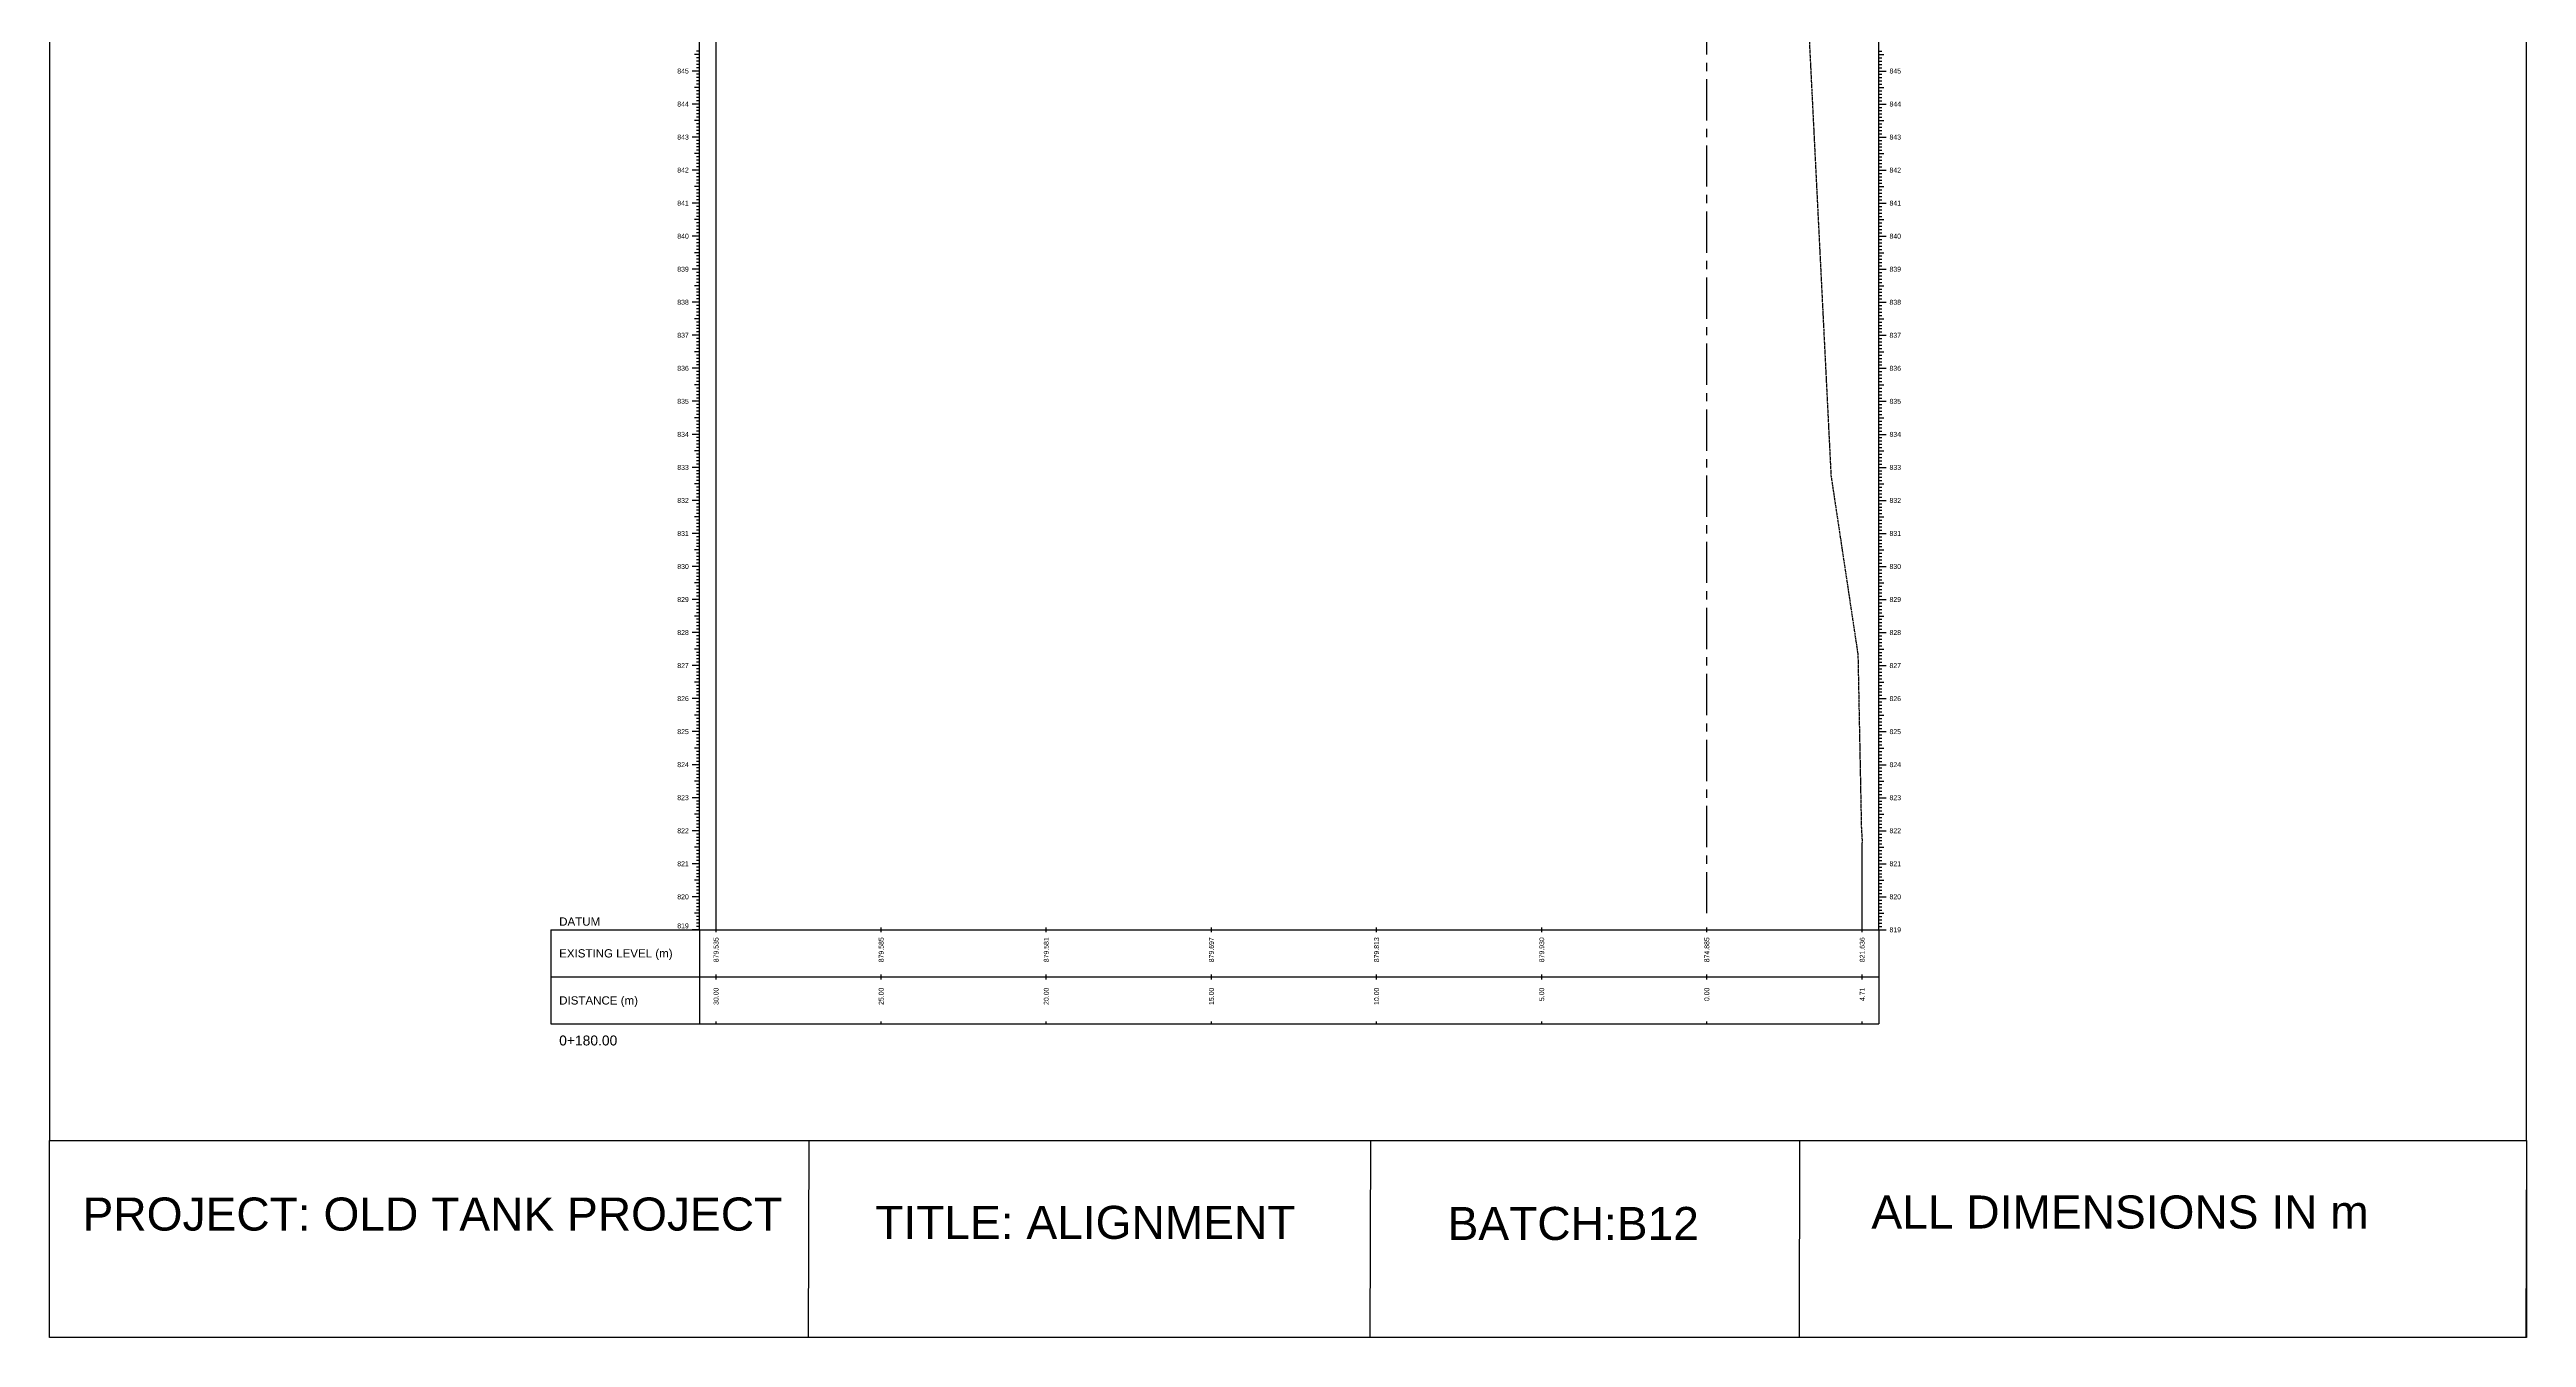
# Model space of a CAD drawing. Header units: millimetres. Extents: x 2640 to 12113, y 6003 to 13668.
# Drawn here: x 2643 to 3393, y 10686 to 11076 of the extents above; entities that cross this region are included whole.
import ezdxf
from ezdxf.enums import TextEntityAlignment as Align

# ---------------------------------------------------------------- set-up
doc = ezdxf.new("R2010")
doc.units = ezdxf.units.MM
doc.linetypes.add('CENTER', pattern=[2, 1.25, -0.25, 0.25, -0.25])
doc.linetypes.add('HIDDEN', pattern=[0.375, 0.25, -0.125])
for name, color, linetype in [('CL', 6, 'CENTER'), ('CS_Drawing', 7, 'Continuous'), ('GL', 3, 'HIDDEN')]:
    doc.layers.add(name, color=color, linetype=linetype)
doc.styles.get("Standard").update_dxf_attribs({"font": 'arial.ttf'})

msp = doc.modelspace()

# ---------------------------------------------------------------- linework, layer by layer
for points in [[(2643.227, 10745.787), (3393.227, 10745.787), (3393.227, 11465.613), (2643.227, 11465.613)], [(2643.227, 10745.787), (3393.227, 10745.787), (3393.227, 10686.127), (2643.227, 10686.127)], [(2873.227, 10745.787), (3043.227, 10745.787), (3043.048, 10686.127), (2873.048, 10686.127)], [(3173.227, 10745.787), (3393.227, 10745.787), (3393.076, 10686.127), (3173.076, 10686.127)]]:
    msp.add_lwpolyline(points, close=True)
at = {"layer": 'CL', "ltscale": 10}
msp.add_line((3145.045, 10814.536), (3145.045, 11424.536), dxfattribs=at)
at = {"layer": 'CS_Drawing'}
for p, q in [((2840.045, 10809.536), (2840.045, 11429.536)), ((3197.109, 10809.536), (3197.109, 11429.536)), ((2845.045, 10809.536), (2845.045, 11414.886)), ((2840.045, 11074.536), (2838.47, 11074.536)), ((2840.045, 11075.536), (2839.145, 11075.536)), ((2840.045, 11074.536), (2839.145, 11074.536)), ((2840.045, 11073.536), (2839.145, 11073.536)), ((2840.045, 11072.536), (2839.145, 11072.536)), ((2840.045, 11071.536), (2839.145, 11071.536)), ((2840.045, 11070.536), (2839.145, 11070.536)), ((3197.109, 11075.536), (3198.009, 11075.536)), ((3197.109, 11074.536), (3198.684, 11074.536)), ((3197.109, 11074.536), (3198.009, 11074.536)), ((3197.109, 11073.536), (3198.009, 11073.536)), ((3197.109, 11072.536), (3198.009, 11072.536)), ((3197.109, 11071.536), (3198.009, 11071.536)), ((3197.109, 11070.536), (3198.009, 11070.536)), ((2840.045, 11069.536), (2837.795, 11069.536)), ((2840.045, 11069.536), (2838.47, 11069.536)), ((2840.045, 11064.536), (2838.47, 11064.536)), ((2840.045, 11069.536), (2839.145, 11069.536)), ((2840.045, 11068.536), (2839.145, 11068.536)), ((2840.045, 11067.536), (2839.145, 11067.536)), ((2840.045, 11066.536), (2839.145, 11066.536)), ((2840.045, 11065.536), (2839.145, 11065.536)), ((2840.045, 11064.536), (2839.145, 11064.536)), ((2840.045, 11063.536), (2839.145, 11063.536)), ((2840.045, 11062.536), (2839.145, 11062.536)), ((3197.109, 11069.536), (3199.359, 11069.536)), ((3197.109, 11069.536), (3198.684, 11069.536)), ((3197.109, 11069.536), (3198.009, 11069.536)), ((3197.109, 11068.536), (3198.009, 11068.536)), ((3197.109, 11067.536), (3198.009, 11067.536)), ((3197.109, 11066.536), (3198.009, 11066.536)), ((3197.109, 11065.536), (3198.009, 11065.536)), ((3197.109, 11064.536), (3198.684, 11064.536)), ((3197.109, 11064.536), (3198.009, 11064.536)), ((3197.109, 11063.536), (3198.009, 11063.536)), ((3197.109, 11062.536), (3198.009, 11062.536)), ((2840.045, 11059.536), (2837.795, 11059.536)), ((2840.045, 11059.536), (2838.47, 11059.536)), ((2840.045, 11061.536), (2839.145, 11061.536)), ((2840.045, 11060.536), (2839.145, 11060.536)), ((2840.045, 11059.536), (2839.145, 11059.536)), ((2840.045, 11058.536), (2839.145, 11058.536)), ((2840.045, 11057.536), (2839.145, 11057.536)), ((2840.045, 11056.536), (2839.145, 11056.536)), ((2840.045, 11055.536), (2839.145, 11055.536)), ((3197.109, 11061.536), (3198.009, 11061.536)), ((3197.109, 11060.536), (3198.009, 11060.536)), ((3197.109, 11059.536), (3199.359, 11059.536)), ((3197.109, 11059.536), (3198.684, 11059.536)), ((3197.109, 11059.536), (3198.009, 11059.536)), ((3197.109, 11058.536), (3198.009, 11058.536)), ((3197.109, 11057.536), (3198.009, 11057.536)), ((3197.109, 11056.536), (3198.009, 11056.536)), ((3197.109, 11055.536), (3198.009, 11055.536)), ((2840.045, 11049.536), (2837.795, 11049.536)), ((2840.045, 11054.536), (2838.47, 11054.536)), ((2840.045, 11049.536), (2838.47, 11049.536)), ((2840.045, 11054.536), (2839.145, 11054.536)), ((2840.045, 11053.536), (2839.145, 11053.536)), ((2840.045, 11052.536), (2839.145, 11052.536)), ((2840.045, 11051.536), (2839.145, 11051.536)), ((2840.045, 11050.536), (2839.145, 11050.536)), ((2840.045, 11049.536), (2839.145, 11049.536)), ((2840.045, 11048.536), (2839.145, 11048.536)), ((2840.045, 11047.536), (2839.145, 11047.536)), ((3197.109, 11054.536), (3198.684, 11054.536)), ((3197.109, 11054.536), (3198.009, 11054.536)), ((3197.109, 11053.536), (3198.009, 11053.536)), ((3197.109, 11052.536), (3198.009, 11052.536)), ((3197.109, 11051.536), (3198.009, 11051.536)), ((3197.109, 11050.536), (3198.009, 11050.536)), ((3197.109, 11049.536), (3199.359, 11049.536)), ((3197.109, 11049.536), (3198.684, 11049.536)), ((3197.109, 11049.536), (3198.009, 11049.536)), ((3197.109, 11048.536), (3198.009, 11048.536)), ((3197.109, 11047.536), (3198.009, 11047.536)), ((2840.045, 11044.536), (2838.47, 11044.536)), ((2840.045, 11046.536), (2839.145, 11046.536)), ((2840.045, 11045.536), (2839.145, 11045.536)), ((2840.045, 11044.536), (2839.145, 11044.536)), ((2840.045, 11043.536), (2839.145, 11043.536)), ((2840.045, 11042.536), (2839.145, 11042.536)), ((2840.045, 11041.536), (2839.145, 11041.536)), ((2840.045, 11040.536), (2839.145, 11040.536)), ((3197.109, 11046.536), (3198.009, 11046.536)), ((3197.109, 11045.536), (3198.009, 11045.536)), ((3197.109, 11044.536), (3198.684, 11044.536)), ((3197.109, 11044.536), (3198.009, 11044.536)), ((3197.109, 11043.536), (3198.009, 11043.536)), ((3197.109, 11042.536), (3198.009, 11042.536)), ((3197.109, 11041.536), (3198.009, 11041.536)), ((3197.109, 11040.536), (3198.009, 11040.536)), ((2840.045, 11039.536), (2837.795, 11039.536)), ((2840.045, 11039.536), (2838.47, 11039.536)), ((2840.045, 11034.536), (2838.47, 11034.536)), ((2840.045, 11039.536), (2839.145, 11039.536)), ((2840.045, 11038.536), (2839.145, 11038.536)), ((2840.045, 11037.536), (2839.145, 11037.536)), ((2840.045, 11036.536), (2839.145, 11036.536)), ((2840.045, 11035.536), (2839.145, 11035.536)), ((2840.045, 11034.536), (2839.145, 11034.536)), ((2840.045, 11033.536), (2839.145, 11033.536)), ((2840.045, 11032.536), (2839.145, 11032.536)), ((3197.109, 11039.536), (3199.359, 11039.536)), ((3197.109, 11039.536), (3198.684, 11039.536)), ((3197.109, 11039.536), (3198.009, 11039.536)), ((3197.109, 11038.536), (3198.009, 11038.536)), ((3197.109, 11037.536), (3198.009, 11037.536)), ((3197.109, 11036.536), (3198.009, 11036.536)), ((3197.109, 11035.536), (3198.009, 11035.536)), ((3197.109, 11034.536), (3198.684, 11034.536)), ((3197.109, 11034.536), (3198.009, 11034.536)), ((3197.109, 11033.536), (3198.009, 11033.536)), ((3197.109, 11032.536), (3198.009, 11032.536)), ((2840.045, 11029.536), (2837.795, 11029.536)), ((2840.045, 11029.536), (2838.47, 11029.536)), ((2840.045, 11031.536), (2839.145, 11031.536)), ((2840.045, 11030.536), (2839.145, 11030.536)), ((2840.045, 11029.536), (2839.145, 11029.536)), ((2840.045, 11028.536), (2839.145, 11028.536)), ((2840.045, 11027.536), (2839.145, 11027.536)), ((2840.045, 11026.536), (2839.145, 11026.536)), ((2840.045, 11025.536), (2839.145, 11025.536)), ((3197.109, 11031.536), (3198.009, 11031.536)), ((3197.109, 11030.536), (3198.009, 11030.536)), ((3197.109, 11029.536), (3199.359, 11029.536)), ((3197.109, 11029.536), (3198.684, 11029.536)), ((3197.109, 11029.536), (3198.009, 11029.536)), ((3197.109, 11028.536), (3198.009, 11028.536)), ((3197.109, 11027.536), (3198.009, 11027.536)), ((3197.109, 11026.536), (3198.009, 11026.536)), ((3197.109, 11025.536), (3198.009, 11025.536)), ((2840.045, 11019.536), (2837.795, 11019.536)), ((2840.045, 11024.536), (2838.47, 11024.536)), ((2840.045, 11019.536), (2838.47, 11019.536)), ((2840.045, 11024.536), (2839.145, 11024.536)), ((2840.045, 11023.536), (2839.145, 11023.536)), ((2840.045, 11022.536), (2839.145, 11022.536)), ((2840.045, 11021.536), (2839.145, 11021.536)), ((2840.045, 11020.536), (2839.145, 11020.536)), ((2840.045, 11019.536), (2839.145, 11019.536)), ((2840.045, 11018.536), (2839.145, 11018.536)), ((2840.045, 11017.536), (2839.145, 11017.536)), ((3197.109, 11024.536), (3198.684, 11024.536)), ((3197.109, 11024.536), (3198.009, 11024.536)), ((3197.109, 11023.536), (3198.009, 11023.536)), ((3197.109, 11022.536), (3198.009, 11022.536)), ((3197.109, 11021.536), (3198.009, 11021.536)), ((3197.109, 11020.536), (3198.009, 11020.536)), ((3197.109, 11019.536), (3199.359, 11019.536)), ((3197.109, 11019.536), (3198.684, 11019.536)), ((3197.109, 11019.536), (3198.009, 11019.536)), ((3197.109, 11018.536), (3198.009, 11018.536)), ((3197.109, 11017.536), (3198.009, 11017.536)), ((2840.045, 11014.536), (2838.47, 11014.536)), ((2840.045, 11016.536), (2839.145, 11016.536)), ((2840.045, 11015.536), (2839.145, 11015.536)), ((2840.045, 11014.536), (2839.145, 11014.536)), ((2840.045, 11013.536), (2839.145, 11013.536)), ((2840.045, 11012.536), (2839.145, 11012.536)), ((2840.045, 11011.536), (2839.145, 11011.536)), ((2840.045, 11010.536), (2839.145, 11010.536)), ((3197.109, 11016.536), (3198.009, 11016.536)), ((3197.109, 11015.536), (3198.009, 11015.536)), ((3197.109, 11014.536), (3198.684, 11014.536)), ((3197.109, 11014.536), (3198.009, 11014.536)), ((3197.109, 11013.536), (3198.009, 11013.536)), ((3197.109, 11012.536), (3198.009, 11012.536)), ((3197.109, 11011.536), (3198.009, 11011.536)), ((3197.109, 11010.536), (3198.009, 11010.536)), ((2840.045, 11009.536), (2837.795, 11009.536)), ((2840.045, 11009.536), (2838.47, 11009.536)), ((2840.045, 11004.536), (2838.47, 11004.536)), ((2840.045, 11009.536), (2839.145, 11009.536)), ((2840.045, 11008.536), (2839.145, 11008.536)), ((2840.045, 11007.536), (2839.145, 11007.536)), ((2840.045, 11006.536), (2839.145, 11006.536)), ((2840.045, 11005.536), (2839.145, 11005.536)), ((2840.045, 11004.536), (2839.145, 11004.536)), ((2840.045, 11003.536), (2839.145, 11003.536)), ((2840.045, 11002.536), (2839.145, 11002.536)), ((3197.109, 11009.536), (3199.359, 11009.536)), ((3197.109, 11009.536), (3198.684, 11009.536)), ((3197.109, 11009.536), (3198.009, 11009.536)), ((3197.109, 11008.536), (3198.009, 11008.536)), ((3197.109, 11007.536), (3198.009, 11007.536)), ((3197.109, 11006.536), (3198.009, 11006.536)), ((3197.109, 11005.536), (3198.009, 11005.536)), ((3197.109, 11004.536), (3198.684, 11004.536)), ((3197.109, 11004.536), (3198.009, 11004.536)), ((3197.109, 11003.536), (3198.009, 11003.536)), ((3197.109, 11002.536), (3198.009, 11002.536)), ((2840.045, 10999.536), (2837.795, 10999.536)), ((2840.045, 10999.536), (2838.47, 10999.536)), ((2840.045, 11001.536), (2839.145, 11001.536)), ((2840.045, 11000.536), (2839.145, 11000.536)), ((2840.045, 10999.536), (2839.145, 10999.536)), ((2840.045, 10998.536), (2839.145, 10998.536)), ((2840.045, 10997.536), (2839.145, 10997.536)), ((2840.045, 10996.536), (2839.145, 10996.536)), ((2840.045, 10995.536), (2839.145, 10995.536)), ((3197.109, 11001.536), (3198.009, 11001.536)), ((3197.109, 11000.536), (3198.009, 11000.536)), ((3197.109, 10999.536), (3199.359, 10999.536)), ((3197.109, 10999.536), (3198.684, 10999.536)), ((3197.109, 10999.536), (3198.009, 10999.536)), ((3197.109, 10998.536), (3198.009, 10998.536)), ((3197.109, 10997.536), (3198.009, 10997.536)), ((3197.109, 10996.536), (3198.009, 10996.536)), ((3197.109, 10995.536), (3198.009, 10995.536)), ((2840.045, 10989.536), (2837.795, 10989.536)), ((2840.045, 10994.536), (2838.47, 10994.536)), ((2840.045, 10989.536), (2838.47, 10989.536)), ((2840.045, 10994.536), (2839.145, 10994.536)), ((2840.045, 10993.536), (2839.145, 10993.536)), ((2840.045, 10992.536), (2839.145, 10992.536)), ((2840.045, 10991.536), (2839.145, 10991.536)), ((2840.045, 10990.536), (2839.145, 10990.536)), ((2840.045, 10989.536), (2839.145, 10989.536)), ((2840.045, 10988.536), (2839.145, 10988.536)), ((2840.045, 10987.536), (2839.145, 10987.536)), ((3197.109, 10994.536), (3198.684, 10994.536)), ((3197.109, 10994.536), (3198.009, 10994.536)), ((3197.109, 10993.536), (3198.009, 10993.536)), ((3197.109, 10992.536), (3198.009, 10992.536)), ((3197.109, 10991.536), (3198.009, 10991.536)), ((3197.109, 10990.536), (3198.009, 10990.536)), ((3197.109, 10989.536), (3199.359, 10989.536)), ((3197.109, 10989.536), (3198.684, 10989.536)), ((3197.109, 10989.536), (3198.009, 10989.536)), ((3197.109, 10988.536), (3198.009, 10988.536)), ((3197.109, 10987.536), (3198.009, 10987.536)), ((2840.045, 10984.536), (2838.47, 10984.536)), ((2840.045, 10986.536), (2839.145, 10986.536)), ((2840.045, 10985.536), (2839.145, 10985.536)), ((2840.045, 10984.536), (2839.145, 10984.536)), ((2840.045, 10983.536), (2839.145, 10983.536)), ((2840.045, 10982.536), (2839.145, 10982.536)), ((2840.045, 10981.536), (2839.145, 10981.536)), ((2840.045, 10980.536), (2839.145, 10980.536)), ((3197.109, 10986.536), (3198.009, 10986.536)), ((3197.109, 10985.536), (3198.009, 10985.536)), ((3197.109, 10984.536), (3198.684, 10984.536)), ((3197.109, 10984.536), (3198.009, 10984.536)), ((3197.109, 10983.536), (3198.009, 10983.536)), ((3197.109, 10982.536), (3198.009, 10982.536)), ((3197.109, 10981.536), (3198.009, 10981.536)), ((3197.109, 10980.536), (3198.009, 10980.536)), ((2840.045, 10979.536), (2837.795, 10979.536)), ((2840.045, 10979.536), (2838.47, 10979.536)), ((2840.045, 10974.536), (2838.47, 10974.536)), ((2840.045, 10979.536), (2839.145, 10979.536)), ((2840.045, 10978.536), (2839.145, 10978.536)), ((2840.045, 10977.536), (2839.145, 10977.536)), ((2840.045, 10976.536), (2839.145, 10976.536)), ((2840.045, 10975.536), (2839.145, 10975.536)), ((2840.045, 10974.536), (2839.145, 10974.536)), ((2840.045, 10973.536), (2839.145, 10973.536)), ((2840.045, 10972.536), (2839.145, 10972.536)), ((3197.109, 10979.536), (3199.359, 10979.536)), ((3197.109, 10979.536), (3198.684, 10979.536)), ((3197.109, 10979.536), (3198.009, 10979.536)), ((3197.109, 10978.536), (3198.009, 10978.536)), ((3197.109, 10977.536), (3198.009, 10977.536)), ((3197.109, 10976.536), (3198.009, 10976.536)), ((3197.109, 10975.536), (3198.009, 10975.536)), ((3197.109, 10974.536), (3198.684, 10974.536)), ((3197.109, 10974.536), (3198.009, 10974.536)), ((3197.109, 10973.536), (3198.009, 10973.536)), ((3197.109, 10972.536), (3198.009, 10972.536)), ((2840.045, 10969.536), (2837.795, 10969.536)), ((2840.045, 10969.536), (2838.47, 10969.536)), ((2840.045, 10971.536), (2839.145, 10971.536)), ((2840.045, 10970.536), (2839.145, 10970.536)), ((2840.045, 10969.536), (2839.145, 10969.536)), ((2840.045, 10968.536), (2839.145, 10968.536)), ((2840.045, 10967.536), (2839.145, 10967.536)), ((2840.045, 10966.536), (2839.145, 10966.536)), ((2840.045, 10965.536), (2839.145, 10965.536)), ((3197.109, 10971.536), (3198.009, 10971.536)), ((3197.109, 10970.536), (3198.009, 10970.536)), ((3197.109, 10969.536), (3199.359, 10969.536)), ((3197.109, 10969.536), (3198.684, 10969.536)), ((3197.109, 10969.536), (3198.009, 10969.536)), ((3197.109, 10968.536), (3198.009, 10968.536)), ((3197.109, 10967.536), (3198.009, 10967.536)), ((3197.109, 10966.536), (3198.009, 10966.536)), ((3197.109, 10965.536), (3198.009, 10965.536)), ((2840.045, 10959.536), (2837.795, 10959.536)), ((2840.045, 10964.536), (2838.47, 10964.536)), ((2840.045, 10959.536), (2838.47, 10959.536)), ((2840.045, 10964.536), (2839.145, 10964.536)), ((2840.045, 10963.536), (2839.145, 10963.536)), ((2840.045, 10962.536), (2839.145, 10962.536)), ((2840.045, 10961.536), (2839.145, 10961.536)), ((2840.045, 10960.536), (2839.145, 10960.536)), ((2840.045, 10959.536), (2839.145, 10959.536)), ((2840.045, 10958.536), (2839.145, 10958.536)), ((2840.045, 10957.536), (2839.145, 10957.536)), ((3197.109, 10964.536), (3198.684, 10964.536)), ((3197.109, 10964.536), (3198.009, 10964.536)), ((3197.109, 10963.536), (3198.009, 10963.536)), ((3197.109, 10962.536), (3198.009, 10962.536)), ((3197.109, 10961.536), (3198.009, 10961.536)), ((3197.109, 10960.536), (3198.009, 10960.536)), ((3197.109, 10959.536), (3199.359, 10959.536)), ((3197.109, 10959.536), (3198.684, 10959.536)), ((3197.109, 10959.536), (3198.009, 10959.536)), ((3197.109, 10958.536), (3198.009, 10958.536)), ((3197.109, 10957.536), (3198.009, 10957.536)), ((2840.045, 10954.536), (2838.47, 10954.536)), ((2840.045, 10956.536), (2839.145, 10956.536)), ((2840.045, 10955.536), (2839.145, 10955.536)), ((2840.045, 10954.536), (2839.145, 10954.536)), ((2840.045, 10953.536), (2839.145, 10953.536)), ((2840.045, 10952.536), (2839.145, 10952.536)), ((2840.045, 10951.536), (2839.145, 10951.536)), ((2840.045, 10950.536), (2839.145, 10950.536)), ((3197.109, 10956.536), (3198.009, 10956.536)), ((3197.109, 10955.536), (3198.009, 10955.536)), ((3197.109, 10954.536), (3198.684, 10954.536)), ((3197.109, 10954.536), (3198.009, 10954.536)), ((3197.109, 10953.536), (3198.009, 10953.536)), ((3197.109, 10952.536), (3198.009, 10952.536)), ((3197.109, 10951.536), (3198.009, 10951.536)), ((3197.109, 10950.536), (3198.009, 10950.536)), ((2840.045, 10949.536), (2837.795, 10949.536)), ((2840.045, 10949.536), (2838.47, 10949.536)), ((2840.045, 10944.536), (2838.47, 10944.536)), ((2840.045, 10949.536), (2839.145, 10949.536)), ((2840.045, 10948.536), (2839.145, 10948.536)), ((2840.045, 10947.536), (2839.145, 10947.536)), ((2840.045, 10946.536), (2839.145, 10946.536)), ((2840.045, 10945.536), (2839.145, 10945.536)), ((2840.045, 10944.536), (2839.145, 10944.536)), ((2840.045, 10943.536), (2839.145, 10943.536)), ((2840.045, 10942.536), (2839.145, 10942.536)), ((3197.109, 10949.536), (3199.359, 10949.536)), ((3197.109, 10949.536), (3198.684, 10949.536)), ((3197.109, 10949.536), (3198.009, 10949.536)), ((3197.109, 10948.536), (3198.009, 10948.536)), ((3197.109, 10947.536), (3198.009, 10947.536)), ((3197.109, 10946.536), (3198.009, 10946.536)), ((3197.109, 10945.536), (3198.009, 10945.536)), ((3197.109, 10944.536), (3198.684, 10944.536)), ((3197.109, 10944.536), (3198.009, 10944.536)), ((3197.109, 10943.536), (3198.009, 10943.536)), ((3197.109, 10942.536), (3198.009, 10942.536)), ((2840.045, 10939.536), (2837.795, 10939.536)), ((2840.045, 10939.536), (2838.47, 10939.536)), ((2840.045, 10941.536), (2839.145, 10941.536)), ((2840.045, 10940.536), (2839.145, 10940.536)), ((2840.045, 10939.536), (2839.145, 10939.536)), ((2840.045, 10938.536), (2839.145, 10938.536)), ((2840.045, 10937.536), (2839.145, 10937.536)), ((2840.045, 10936.536), (2839.145, 10936.536)), ((2840.045, 10935.536), (2839.145, 10935.536)), ((3197.109, 10941.536), (3198.009, 10941.536)), ((3197.109, 10940.536), (3198.009, 10940.536)), ((3197.109, 10939.536), (3199.359, 10939.536)), ((3197.109, 10939.536), (3198.684, 10939.536)), ((3197.109, 10939.536), (3198.009, 10939.536)), ((3197.109, 10938.536), (3198.009, 10938.536)), ((3197.109, 10937.536), (3198.009, 10937.536)), ((3197.109, 10936.536), (3198.009, 10936.536)), ((3197.109, 10935.536), (3198.009, 10935.536)), ((2840.045, 10929.536), (2837.795, 10929.536)), ((2840.045, 10934.536), (2838.47, 10934.536)), ((2840.045, 10929.536), (2838.47, 10929.536)), ((2840.045, 10934.536), (2839.145, 10934.536)), ((2840.045, 10933.536), (2839.145, 10933.536)), ((2840.045, 10932.536), (2839.145, 10932.536)), ((2840.045, 10931.536), (2839.145, 10931.536)), ((2840.045, 10930.536), (2839.145, 10930.536)), ((2840.045, 10929.536), (2839.145, 10929.536)), ((2840.045, 10928.536), (2839.145, 10928.536)), ((2840.045, 10927.536), (2839.145, 10927.536)), ((3197.109, 10934.536), (3198.684, 10934.536)), ((3197.109, 10934.536), (3198.009, 10934.536)), ((3197.109, 10933.536), (3198.009, 10933.536)), ((3197.109, 10932.536), (3198.009, 10932.536)), ((3197.109, 10931.536), (3198.009, 10931.536)), ((3197.109, 10930.536), (3198.009, 10930.536)), ((3197.109, 10929.536), (3199.359, 10929.536)), ((3197.109, 10929.536), (3198.684, 10929.536)), ((3197.109, 10929.536), (3198.009, 10929.536)), ((3197.109, 10928.536), (3198.009, 10928.536)), ((3197.109, 10927.536), (3198.009, 10927.536)), ((2840.045, 10924.536), (2838.47, 10924.536)), ((2840.045, 10926.536), (2839.145, 10926.536)), ((2840.045, 10925.536), (2839.145, 10925.536)), ((2840.045, 10924.536), (2839.145, 10924.536)), ((2840.045, 10923.536), (2839.145, 10923.536)), ((2840.045, 10922.536), (2839.145, 10922.536)), ((2840.045, 10921.536), (2839.145, 10921.536)), ((2840.045, 10920.536), (2839.145, 10920.536)), ((3197.109, 10926.536), (3198.009, 10926.536)), ((3197.109, 10925.536), (3198.009, 10925.536)), ((3197.109, 10924.536), (3198.684, 10924.536)), ((3197.109, 10924.536), (3198.009, 10924.536)), ((3197.109, 10923.536), (3198.009, 10923.536)), ((3197.109, 10922.536), (3198.009, 10922.536)), ((3197.109, 10921.536), (3198.009, 10921.536)), ((3197.109, 10920.536), (3198.009, 10920.536)), ((2840.045, 10919.536), (2837.795, 10919.536)), ((2840.045, 10919.536), (2838.47, 10919.536)), ((2840.045, 10914.536), (2838.47, 10914.536)), ((2840.045, 10919.536), (2839.145, 10919.536)), ((2840.045, 10918.536), (2839.145, 10918.536)), ((2840.045, 10917.536), (2839.145, 10917.536)), ((2840.045, 10916.536), (2839.145, 10916.536)), ((2840.045, 10915.536), (2839.145, 10915.536)), ((2840.045, 10914.536), (2839.145, 10914.536)), ((2840.045, 10913.536), (2839.145, 10913.536)), ((2840.045, 10912.536), (2839.145, 10912.536)), ((3197.109, 10919.536), (3199.359, 10919.536)), ((3197.109, 10919.536), (3198.684, 10919.536)), ((3197.109, 10919.536), (3198.009, 10919.536)), ((3197.109, 10918.536), (3198.009, 10918.536)), ((3197.109, 10917.536), (3198.009, 10917.536)), ((3197.109, 10916.536), (3198.009, 10916.536)), ((3197.109, 10915.536), (3198.009, 10915.536)), ((3197.109, 10914.536), (3198.684, 10914.536)), ((3197.109, 10914.536), (3198.009, 10914.536)), ((3197.109, 10913.536), (3198.009, 10913.536)), ((3197.109, 10912.536), (3198.009, 10912.536)), ((2840.045, 10909.536), (2837.795, 10909.536)), ((2840.045, 10909.536), (2838.47, 10909.536)), ((2840.045, 10911.536), (2839.145, 10911.536)), ((2840.045, 10910.536), (2839.145, 10910.536)), ((2840.045, 10909.536), (2839.145, 10909.536)), ((2840.045, 10908.536), (2839.145, 10908.536)), ((2840.045, 10907.536), (2839.145, 10907.536)), ((2840.045, 10906.536), (2839.145, 10906.536)), ((2840.045, 10905.536), (2839.145, 10905.536)), ((3197.109, 10911.536), (3198.009, 10911.536)), ((3197.109, 10910.536), (3198.009, 10910.536)), ((3197.109, 10909.536), (3199.359, 10909.536)), ((3197.109, 10909.536), (3198.684, 10909.536)), ((3197.109, 10909.536), (3198.009, 10909.536)), ((3197.109, 10908.536), (3198.009, 10908.536)), ((3197.109, 10907.536), (3198.009, 10907.536)), ((3197.109, 10906.536), (3198.009, 10906.536)), ((3197.109, 10905.536), (3198.009, 10905.536)), ((2840.045, 10899.536), (2837.795, 10899.536)), ((2840.045, 10904.536), (2838.47, 10904.536)), ((2840.045, 10899.536), (2838.47, 10899.536)), ((2840.045, 10904.536), (2839.145, 10904.536)), ((2840.045, 10903.536), (2839.145, 10903.536)), ((2840.045, 10902.536), (2839.145, 10902.536)), ((2840.045, 10901.536), (2839.145, 10901.536)), ((2840.045, 10900.536), (2839.145, 10900.536)), ((2840.045, 10899.536), (2839.145, 10899.536)), ((2840.045, 10898.536), (2839.145, 10898.536)), ((2840.045, 10897.536), (2839.145, 10897.536)), ((3197.109, 10904.536), (3198.684, 10904.536)), ((3197.109, 10904.536), (3198.009, 10904.536)), ((3197.109, 10903.536), (3198.009, 10903.536)), ((3197.109, 10902.536), (3198.009, 10902.536)), ((3197.109, 10901.536), (3198.009, 10901.536)), ((3197.109, 10900.536), (3198.009, 10900.536)), ((3197.109, 10899.536), (3199.359, 10899.536)), ((3197.109, 10899.536), (3198.684, 10899.536)), ((3197.109, 10899.536), (3198.009, 10899.536)), ((3197.109, 10898.536), (3198.009, 10898.536)), ((3197.109, 10897.536), (3198.009, 10897.536)), ((2840.045, 10894.536), (2838.47, 10894.536)), ((2840.045, 10896.536), (2839.145, 10896.536)), ((2840.045, 10895.536), (2839.145, 10895.536)), ((2840.045, 10894.536), (2839.145, 10894.536)), ((2840.045, 10893.536), (2839.145, 10893.536)), ((2840.045, 10892.536), (2839.145, 10892.536)), ((2840.045, 10891.536), (2839.145, 10891.536)), ((2840.045, 10890.536), (2839.145, 10890.536)), ((3197.109, 10896.536), (3198.009, 10896.536)), ((3197.109, 10895.536), (3198.009, 10895.536)), ((3197.109, 10894.536), (3198.684, 10894.536)), ((3197.109, 10894.536), (3198.009, 10894.536)), ((3197.109, 10893.536), (3198.009, 10893.536)), ((3197.109, 10892.536), (3198.009, 10892.536)), ((3197.109, 10891.536), (3198.009, 10891.536)), ((3197.109, 10890.536), (3198.009, 10890.536)), ((2840.045, 10889.536), (2837.795, 10889.536)), ((2840.045, 10889.536), (2838.47, 10889.536)), ((2840.045, 10884.536), (2838.47, 10884.536)), ((2840.045, 10889.536), (2839.145, 10889.536)), ((2840.045, 10888.536), (2839.145, 10888.536)), ((2840.045, 10887.536), (2839.145, 10887.536)), ((2840.045, 10886.536), (2839.145, 10886.536)), ((2840.045, 10885.536), (2839.145, 10885.536)), ((2840.045, 10884.536), (2839.145, 10884.536)), ((2840.045, 10883.536), (2839.145, 10883.536)), ((2840.045, 10882.536), (2839.145, 10882.536)), ((3197.109, 10889.536), (3199.359, 10889.536)), ((3197.109, 10889.536), (3198.684, 10889.536)), ((3197.109, 10889.536), (3198.009, 10889.536)), ((3197.109, 10888.536), (3198.009, 10888.536)), ((3197.109, 10887.536), (3198.009, 10887.536)), ((3197.109, 10886.536), (3198.009, 10886.536)), ((3197.109, 10885.536), (3198.009, 10885.536)), ((3197.109, 10884.536), (3198.684, 10884.536)), ((3197.109, 10884.536), (3198.009, 10884.536)), ((3197.109, 10883.536), (3198.009, 10883.536)), ((3197.109, 10882.536), (3198.009, 10882.536)), ((2840.045, 10879.536), (2837.795, 10879.536)), ((2840.045, 10879.536), (2838.47, 10879.536)), ((2840.045, 10881.536), (2839.145, 10881.536)), ((2840.045, 10880.536), (2839.145, 10880.536)), ((2840.045, 10879.536), (2839.145, 10879.536)), ((2840.045, 10878.536), (2839.145, 10878.536)), ((2840.045, 10877.536), (2839.145, 10877.536)), ((2840.045, 10876.536), (2839.145, 10876.536)), ((2840.045, 10875.536), (2839.145, 10875.536)), ((3197.109, 10881.536), (3198.009, 10881.536)), ((3197.109, 10880.536), (3198.009, 10880.536)), ((3197.109, 10879.536), (3199.359, 10879.536)), ((3197.109, 10879.536), (3198.684, 10879.536)), ((3197.109, 10879.536), (3198.009, 10879.536)), ((3197.109, 10878.536), (3198.009, 10878.536)), ((3197.109, 10877.536), (3198.009, 10877.536)), ((3197.109, 10876.536), (3198.009, 10876.536)), ((3197.109, 10875.536), (3198.009, 10875.536)), ((2840.045, 10869.536), (2837.795, 10869.536)), ((2840.045, 10874.536), (2838.47, 10874.536)), ((2840.045, 10869.536), (2838.47, 10869.536)), ((2840.045, 10874.536), (2839.145, 10874.536)), ((2840.045, 10873.536), (2839.145, 10873.536)), ((2840.045, 10872.536), (2839.145, 10872.536)), ((2840.045, 10871.536), (2839.145, 10871.536)), ((2840.045, 10870.536), (2839.145, 10870.536)), ((2840.045, 10869.536), (2839.145, 10869.536)), ((2840.045, 10868.536), (2839.145, 10868.536)), ((2840.045, 10867.536), (2839.145, 10867.536)), ((3197.109, 10874.536), (3198.684, 10874.536)), ((3197.109, 10874.536), (3198.009, 10874.536)), ((3197.109, 10873.536), (3198.009, 10873.536)), ((3197.109, 10872.536), (3198.009, 10872.536)), ((3197.109, 10871.536), (3198.009, 10871.536)), ((3197.109, 10870.536), (3198.009, 10870.536)), ((3197.109, 10869.536), (3199.359, 10869.536)), ((3197.109, 10869.536), (3198.684, 10869.536)), ((3197.109, 10869.536), (3198.009, 10869.536)), ((3197.109, 10868.536), (3198.009, 10868.536)), ((3197.109, 10867.536), (3198.009, 10867.536)), ((2840.045, 10864.536), (2838.47, 10864.536)), ((2840.045, 10866.536), (2839.145, 10866.536)), ((2840.045, 10865.536), (2839.145, 10865.536)), ((2840.045, 10864.536), (2839.145, 10864.536)), ((2840.045, 10863.536), (2839.145, 10863.536)), ((2840.045, 10862.536), (2839.145, 10862.536)), ((2840.045, 10861.536), (2839.145, 10861.536)), ((2840.045, 10860.536), (2839.145, 10860.536)), ((3197.109, 10866.536), (3198.009, 10866.536)), ((3197.109, 10865.536), (3198.009, 10865.536)), ((3197.109, 10864.536), (3198.684, 10864.536)), ((3197.109, 10864.536), (3198.009, 10864.536)), ((3197.109, 10863.536), (3198.009, 10863.536)), ((3197.109, 10862.536), (3198.009, 10862.536)), ((3197.109, 10861.536), (3198.009, 10861.536)), ((3197.109, 10860.536), (3198.009, 10860.536)), ((2840.045, 10859.536), (2837.795, 10859.536)), ((2840.045, 10859.536), (2838.47, 10859.536)), ((2840.045, 10854.536), (2838.47, 10854.536)), ((2840.045, 10859.536), (2839.145, 10859.536)), ((2840.045, 10858.536), (2839.145, 10858.536)), ((2840.045, 10857.536), (2839.145, 10857.536)), ((2840.045, 10856.536), (2839.145, 10856.536)), ((2840.045, 10855.536), (2839.145, 10855.536)), ((2840.045, 10854.536), (2839.145, 10854.536)), ((2840.045, 10853.536), (2839.145, 10853.536)), ((2840.045, 10852.536), (2839.145, 10852.536)), ((3197.109, 10859.536), (3199.359, 10859.536)), ((3197.109, 10859.536), (3198.684, 10859.536)), ((3197.109, 10859.536), (3198.009, 10859.536)), ((3197.109, 10858.536), (3198.009, 10858.536)), ((3197.109, 10857.536), (3198.009, 10857.536)), ((3197.109, 10856.536), (3198.009, 10856.536)), ((3197.109, 10855.536), (3198.009, 10855.536)), ((3197.109, 10854.536), (3198.684, 10854.536)), ((3197.109, 10854.536), (3198.009, 10854.536)), ((3197.109, 10853.536), (3198.009, 10853.536)), ((3197.109, 10852.536), (3198.009, 10852.536)), ((2840.045, 10849.536), (2837.795, 10849.536)), ((2840.045, 10849.536), (2838.47, 10849.536)), ((2840.045, 10851.536), (2839.145, 10851.536)), ((2840.045, 10850.536), (2839.145, 10850.536)), ((2840.045, 10849.536), (2839.145, 10849.536)), ((2840.045, 10848.536), (2839.145, 10848.536)), ((2840.045, 10847.536), (2839.145, 10847.536)), ((2840.045, 10846.536), (2839.145, 10846.536)), ((2840.045, 10845.536), (2839.145, 10845.536)), ((3197.109, 10851.536), (3198.009, 10851.536)), ((3197.109, 10850.536), (3198.009, 10850.536)), ((3197.109, 10849.536), (3199.359, 10849.536)), ((3197.109, 10849.536), (3198.684, 10849.536)), ((3197.109, 10849.536), (3198.009, 10849.536)), ((3197.109, 10848.536), (3198.009, 10848.536)), ((3197.109, 10847.536), (3198.009, 10847.536)), ((3197.109, 10846.536), (3198.009, 10846.536)), ((3197.109, 10845.536), (3198.009, 10845.536)), ((2840.045, 10839.536), (2837.795, 10839.536)), ((2840.045, 10844.536), (2838.47, 10844.536)), ((2840.045, 10839.536), (2838.47, 10839.536)), ((2840.045, 10844.536), (2839.145, 10844.536)), ((2840.045, 10843.536), (2839.145, 10843.536)), ((2840.045, 10842.536), (2839.145, 10842.536)), ((2840.045, 10841.536), (2839.145, 10841.536)), ((2840.045, 10840.536), (2839.145, 10840.536)), ((2840.045, 10839.536), (2839.145, 10839.536)), ((2840.045, 10838.536), (2839.145, 10838.536)), ((2840.045, 10837.536), (2839.145, 10837.536)), ((3197.109, 10844.536), (3198.684, 10844.536)), ((3197.109, 10844.536), (3198.009, 10844.536)), ((3197.109, 10843.536), (3198.009, 10843.536)), ((3197.109, 10842.536), (3198.009, 10842.536)), ((3197.109, 10841.536), (3198.009, 10841.536)), ((3197.109, 10840.536), (3198.009, 10840.536)), ((3197.109, 10839.536), (3199.359, 10839.536)), ((3197.109, 10839.536), (3198.684, 10839.536)), ((3197.109, 10839.536), (3198.009, 10839.536)), ((3197.109, 10838.536), (3198.009, 10838.536)), ((3197.109, 10837.536), (3198.009, 10837.536)), ((2840.045, 10834.536), (2838.47, 10834.536)), ((2840.045, 10836.536), (2839.145, 10836.536)), ((2840.045, 10835.536), (2839.145, 10835.536)), ((2840.045, 10834.536), (2839.145, 10834.536)), ((2840.045, 10833.536), (2839.145, 10833.536)), ((2840.045, 10832.536), (2839.145, 10832.536)), ((2840.045, 10831.536), (2839.145, 10831.536)), ((2840.045, 10830.536), (2839.145, 10830.536)), ((3192.109, 10809.536), (3192.109, 10835.896)), ((3197.109, 10836.536), (3198.009, 10836.536)), ((3197.109, 10835.536), (3198.009, 10835.536)), ((3197.109, 10834.536), (3198.684, 10834.536)), ((3197.109, 10834.536), (3198.009, 10834.536)), ((3197.109, 10833.536), (3198.009, 10833.536)), ((3197.109, 10832.536), (3198.009, 10832.536)), ((3197.109, 10831.536), (3198.009, 10831.536)), ((3197.109, 10830.536), (3198.009, 10830.536)), ((2840.045, 10829.536), (2837.795, 10829.536)), ((2840.045, 10829.536), (2838.47, 10829.536)), ((2840.045, 10824.536), (2838.47, 10824.536)), ((2840.045, 10829.536), (2839.145, 10829.536)), ((2840.045, 10828.536), (2839.145, 10828.536)), ((2840.045, 10827.536), (2839.145, 10827.536)), ((2840.045, 10826.536), (2839.145, 10826.536)), ((2840.045, 10825.536), (2839.145, 10825.536)), ((2840.045, 10824.536), (2839.145, 10824.536)), ((2840.045, 10823.536), (2839.145, 10823.536)), ((2840.045, 10822.536), (2839.145, 10822.536)), ((3197.109, 10829.536), (3199.359, 10829.536)), ((3197.109, 10829.536), (3198.684, 10829.536)), ((3197.109, 10829.536), (3198.009, 10829.536)), ((3197.109, 10828.536), (3198.009, 10828.536)), ((3197.109, 10827.536), (3198.009, 10827.536)), ((3197.109, 10826.536), (3198.009, 10826.536)), ((3197.109, 10825.536), (3198.009, 10825.536)), ((3197.109, 10824.536), (3198.684, 10824.536)), ((3197.109, 10824.536), (3198.009, 10824.536)), ((3197.109, 10823.536), (3198.009, 10823.536)), ((3197.109, 10822.536), (3198.009, 10822.536)), ((2840.045, 10819.536), (2837.795, 10819.536)), ((2840.045, 10819.536), (2838.47, 10819.536)), ((2840.045, 10821.536), (2839.145, 10821.536)), ((2840.045, 10820.536), (2839.145, 10820.536)), ((2840.045, 10819.536), (2839.145, 10819.536)), ((2840.045, 10818.536), (2839.145, 10818.536)), ((2840.045, 10817.536), (2839.145, 10817.536)), ((2840.045, 10816.536), (2839.145, 10816.536)), ((2840.045, 10815.536), (2839.145, 10815.536)), ((3197.109, 10821.536), (3198.009, 10821.536)), ((3197.109, 10820.536), (3198.009, 10820.536)), ((3197.109, 10819.536), (3199.359, 10819.536)), ((3197.109, 10819.536), (3198.684, 10819.536)), ((3197.109, 10819.536), (3198.009, 10819.536)), ((3197.109, 10818.536), (3198.009, 10818.536)), ((3197.109, 10817.536), (3198.009, 10817.536)), ((3197.109, 10816.536), (3198.009, 10816.536)), ((3197.109, 10815.536), (3198.009, 10815.536)), ((2795.045, 10809.536), (2840.045, 10809.536)), ((2795.045, 10809.536), (2795.045, 10781.036)), ((2840.045, 10809.536), (2837.795, 10809.536)), ((2840.045, 10814.536), (2838.47, 10814.536)), ((2840.045, 10809.536), (2838.47, 10809.536)), ((2840.045, 10814.536), (2839.145, 10814.536)), ((2840.045, 10813.536), (2839.145, 10813.536)), ((2840.045, 10812.536), (2839.145, 10812.536)), ((2840.045, 10811.536), (2839.145, 10811.536)), ((2840.045, 10810.536), (2839.145, 10810.536)), ((2840.045, 10809.536), (2839.145, 10809.536)), ((2840.045, 10809.536), (3197.109, 10809.536)), ((2840.045, 10809.536), (2840.045, 10781.036)), ((2845.045, 10808.786), (2845.045, 10810.286)), ((2895.045, 10808.786), (2895.045, 10810.286)), ((2945.045, 10808.786), (2945.045, 10810.286)), ((2995.045, 10808.786), (2995.045, 10810.286)), ((3045.045, 10808.786), (3045.045, 10810.286)), ((3095.045, 10808.786), (3095.045, 10810.286)), ((3145.045, 10808.786), (3145.045, 10810.286)), ((3192.109, 10808.786), (3192.109, 10810.286)), ((3197.109, 10814.536), (3198.684, 10814.536)), ((3197.109, 10814.536), (3198.009, 10814.536)), ((3197.109, 10813.536), (3198.009, 10813.536)), ((3197.109, 10812.536), (3198.009, 10812.536)), ((3197.109, 10811.536), (3198.009, 10811.536)), ((3197.109, 10810.536), (3198.009, 10810.536)), ((3197.109, 10809.536), (3199.359, 10809.536)), ((3197.109, 10809.536), (3198.684, 10809.536)), ((3197.109, 10809.536), (3198.009, 10809.536)), ((3197.109, 10809.536), (3197.109, 10781.036)), ((2795.045, 10795.286), (2840.045, 10795.286)), ((2840.045, 10795.286), (3197.109, 10795.286)), ((2840.045, 10795.286), (3197.109, 10795.286)), ((2845.045, 10794.536), (2845.045, 10796.036)), ((2895.045, 10794.536), (2895.045, 10796.036)), ((2945.045, 10794.536), (2945.045, 10796.036)), ((2995.045, 10794.536), (2995.045, 10796.036)), ((3045.045, 10794.536), (3045.045, 10796.036)), ((3095.045, 10794.536), (3095.045, 10796.036)), ((3145.045, 10794.536), (3145.045, 10796.036)), ((3192.109, 10794.536), (3192.109, 10796.036)), ((2795.045, 10781.036), (2840.045, 10781.036)), ((2840.045, 10781.036), (3197.109, 10781.036)), ((2845.045, 10781.036), (2845.045, 10781.786)), ((2895.045, 10781.036), (2895.045, 10781.786)), ((2945.045, 10781.036), (2945.045, 10781.786)), ((2995.045, 10781.036), (2995.045, 10781.786)), ((3045.045, 10781.036), (3045.045, 10781.786)), ((3095.045, 10781.036), (3095.045, 10781.786)), ((3145.045, 10781.036), (3145.045, 10781.786)), ((3192.109, 10781.036), (3192.109, 10781.786))]:
    msp.add_line(p, q, dxfattribs=at)
at = {"layer": 'GL'}
msp.add_lwpolyline([(2845.045, 11414.886), (2882.13, 11415.086), (2913.67, 11415.826), (2940.065, 11415.226), (3128.238, 11419.606), (3128.343, 11419.606), (3128.54, 11419.606), (3128.927, 11419.546), (3129.063, 11419.596), (3129.318, 11419.636), (3129.633, 11419.736), (3135.106, 11363.896), (3145.045, 11368.386), (3153.647, 11372.276), (3161.753, 11365.786), (3182.636, 10947.046), (3190.796, 10892.806), (3191.841, 10839.946), (3192.109, 10835.896)], dxfattribs=at)

# ---------------------------------------------------------------- texts
at = {"char_height": 10, "attachment_point": 1}
for s, insert in [('PROJECT: OLD TANK PROJECT', (2653.227, 10728.487)), ('TITLE: ALIGNMENT', (2893.227, 10725.972)), ('BATCH:B12', (3066.551, 10725.64)), ('ALL DIMENSIONS IN m', (3194.878, 10729.108))]:
    msp.add_mtext_dynamic_manual_height_columns(s, width=240, gutter_width=500, heights=[0], dxfattribs=dict(at, insert=insert))
at = {"layer": 'CS_Drawing'}
for s, p in [('845', (2836.795, 11069.536)), ('844', (2836.795, 11059.536)), ('843', (2836.795, 11049.536)), ('842', (2836.795, 11039.536)), ('841', (2836.795, 11029.536)), ('840', (2836.795, 11019.536)), ('839', (2836.795, 11009.536)), ('838', (2836.795, 10999.536)), ('837', (2836.795, 10989.536)), ('836', (2836.795, 10979.536)), ('835', (2836.795, 10969.536)), ('834', (2836.795, 10959.536)), ('833', (2836.795, 10949.536)), ('832', (2836.795, 10939.536)), ('831', (2836.795, 10929.536)), ('830', (2836.795, 10919.536)), ('829', (2836.795, 10909.536)), ('828', (2836.795, 10899.536)), ('827', (2836.795, 10889.536)), ('826', (2836.795, 10879.536)), ('825', (2836.795, 10869.536)), ('824', (2836.795, 10859.536)), ('823', (2836.795, 10849.536)), ('822', (2836.795, 10839.536)), ('821', (2836.795, 10829.536)), ('820', (2836.795, 10819.536))]:
    msp.add_text(s, height=1.5, dxfattribs=at).set_placement(p, align=Align.MIDDLE_RIGHT)
for s, height, p in [('845', 1.5, (3200.359, 11069.536)), ('844', 1.5, (3200.359, 11059.536)), ('843', 1.5, (3200.359, 11049.536)), ('842', 1.5, (3200.359, 11039.536)), ('841', 1.5, (3200.359, 11029.536)), ('840', 1.5, (3200.359, 11019.536)), ('839', 1.5, (3200.359, 11009.536)), ('838', 1.5, (3200.359, 10999.536)), ('837', 1.5, (3200.359, 10989.536)), ('836', 1.5, (3200.359, 10979.536)), ('835', 1.5, (3200.359, 10969.536)), ('834', 1.5, (3200.359, 10959.536)), ('833', 1.5, (3200.359, 10949.536)), ('832', 1.5, (3200.359, 10939.536)), ('831', 1.5, (3200.359, 10929.536)), ('830', 1.5, (3200.359, 10919.536)), ('829', 1.5, (3200.359, 10909.536)), ('828', 1.5, (3200.359, 10899.536)), ('827', 1.5, (3200.359, 10889.536)), ('826', 1.5, (3200.359, 10879.536)), ('825', 1.5, (3200.359, 10869.536)), ('824', 1.5, (3200.359, 10859.536)), ('823', 1.5, (3200.359, 10849.536)), ('822', 1.5, (3200.359, 10839.536)), ('821', 1.5, (3200.359, 10829.536)), ('820', 1.5, (3200.359, 10819.536)), ('DATUM', 2.5, (2797.545, 10812.036)), ('819', 1.5, (3200.359, 10809.536)), ('819', 1.5, (3200.359, 10809.536)), ('EXISTING LEVEL (m)', 2.5, (2797.545, 10802.411)), ('DISTANCE (m)', 2.5, (2797.545, 10788.161)), ('0+180.00', 3, (2797.545, 10776.036))]:
    msp.add_text(s, height=height, dxfattribs=at).set_placement(p, align=Align.MIDDLE_LEFT)
msp.add_text('819', height=1.5, dxfattribs=at).set_placement((2836.795, 10809.986), align=Align.RIGHT)
for s, p in [('879.535', (2845.045, 10807.286)), ('879.585', (2895.045, 10807.286)), ('879.581', (2945.045, 10807.286)), ('879.697', (2995.045, 10807.286)), ('879.813', (3045.045, 10807.286)), ('879.930', (3095.045, 10807.286)), ('874.885', (3145.045, 10807.286)), ('821.636', (3192.109, 10807.286)), ('30.00', (2845.045, 10792.036)), ('25.00', (2895.045, 10792.036)), ('20.00', (2945.045, 10792.036)), ('15.00', (2995.045, 10792.036)), ('10.00', (3045.045, 10792.036)), ('5.00', (3095.045, 10792.036)), ('0.00', (3145.045, 10792.036)), ('4.71', (3192.109, 10792.036))]:
    msp.add_text(s, height=1.5, rotation=90, dxfattribs=at).set_placement(p, align=Align.MIDDLE_RIGHT)

doc.saveas('drawing.dxf')
